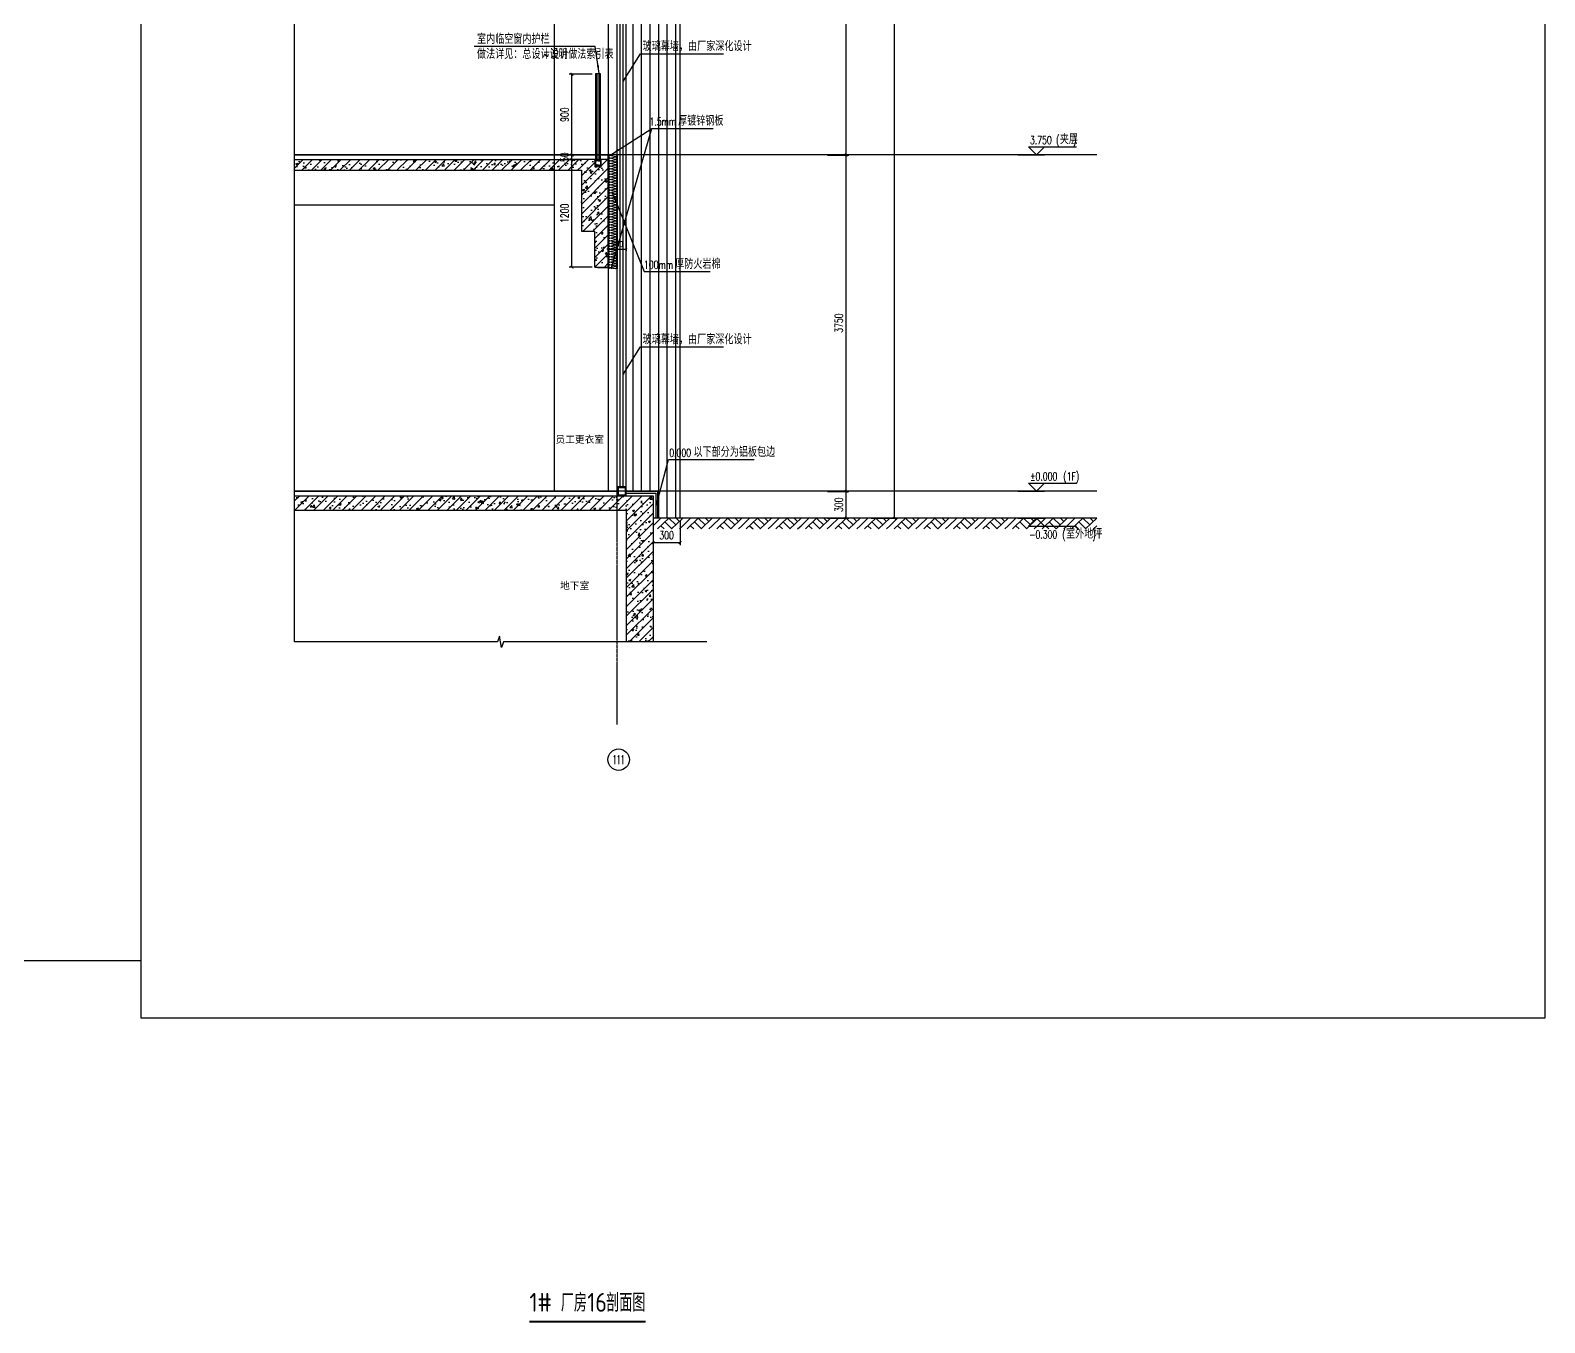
# Model space of a CAD drawing. Extents: x -1899985 to 1774885, y 556286 to 2175695.
# Drawn here: x -1537769 to -1520878, y 558987 to 573398 of the extents above; entities that cross this region are included whole.
import ezdxf
from ezdxf.enums import TextEntityAlignment as Align

# ---------------------------------------------------------------- set-up
doc = ezdxf.new("R2010")
doc.units = 0
doc.header["$LTSCALE"] = 10
doc.header["$MEASUREMENT"] = 0
doc.linetypes.add('20剖面图$0$__DASH', pattern=[0.35, 0.25, -0.1])
doc.linetypes.add('20剖面图$0$DOTE', pattern=[2.42, 2, -0.2, 0.02, -0.2])
doc.layers.get('Defpoints').update_dxf_attribs({"color": 210})
for name, color, linetype in [('20剖面图$0$20立剖面图及门窗表$0$A-HRAIL', 173, 'Continuous'), ('20剖面图$0$20立剖面图及门窗表$0$A-LIN-V', 9, 'Continuous'), ('20剖面图$0$20立剖面图及门窗表$0$A-WINDOW', 140, 'Continuous'), ('20剖面图$0$20立剖面图及门窗表$0$立面栏杆', 167, 'Continuous'), ('20剖面图$0$A-AXIS-D', 1, 'Continuous'), ('20剖面图$0$A-AXIS-DOTE', 14, '20剖面图$0$DOTE'), ('20剖面图$0$A-AXIS-DP', 126, 'Continuous'), ('20剖面图$0$A-CURTAIN', 134, 'Continuous'), ('20剖面图$0$A-HATCH-2', 251, 'Continuous'), ('20剖面图$0$A-LIN-V', 9, 'Continuous'), ('20剖面图$0$A-SFCE', 30, 'Continuous'), ('20剖面图$0$AS-COLN', 6, 'Continuous'), ('20剖面图$0$AS-WALL', 40, 'Continuous'), ('20剖面图$0$AXIS_TEXT', 7, 'Continuous'), ('20剖面图$0$COLUMN', 9, 'Continuous'), ('20剖面图$0$DIM_ELEV', 3, 'Continuous'), ('20剖面图$0$DIM_LEAD', 3, 'Continuous'), ('20剖面图$0$DIM_SYMB', 3, 'Continuous'), ('20剖面图$0$PUB_HATCH', 8, 'Continuous'), ('20剖面图$0$PUB_TEXT', 7, 'Continuous'), ('A-AXIS-DP', 126, 'Continuous'), ('A-AXIS-SYMB', 3, 'Continuous'), ('A-LIN-V', 9, 'Continuous'), ('PUB_TEXT', 7, 'Continuous')]:
    doc.layers.add(name, color=color, linetype=linetype)
doc.styles.add('20剖面图$0$_TCH_AXIS', font='COMPLEX', dxfattribs={"bigfont": 'GBCBIG'})
doc.styles.add('20剖面图$0$_TCH_DIM', font='SIMPLEX', dxfattribs={"bigfont": 'GBCBIG'})
doc.styles.add('20剖面图$0$_TCH_DIM_T3', font='SIMPLEX', dxfattribs={"width": 0.705882, "bigfont": 'GBCBIG'})
doc.styles.add('20剖面图$0$Standard', font='gbenor.shx', dxfattribs={"bigfont": 'gbcbig.shx'})
doc.styles.add('20剖面图$0$图框', font='')
doc.styles.add('_TCH_DIM', font='SIMPLEX', dxfattribs={"bigfont": 'GBCBIG'})
doc.styles.add('_TCH_DIM_T3', font='SIMPLEX', dxfattribs={"width": 0.705882, "bigfont": 'GBCBIG'})
doc.styles.get('20剖面图$0$图框').set_extended_font_data('SimSun')
doc.dimstyles.new('20剖面图$0$_TCH_ARCH&&30', dxfattribs={"dimtxt": 89.25, "dimasz": 30, "dimexe": 30, "dimexo": 30, "dimgap": 37.875, "dimtad": 1, "dimdec": 0, "dimzin": 0, "dimdsep": 46, "dimtxsty": '20剖面图$0$_TCH_DIM_T3', "dimblk": '20剖面图$0$_ArchTick', "dimcen": 0.09, "dimclrt": 7, "dimazin": 2, "dimtfac": 1, "dimtdec": 0, "dimtix": 1, "dimtmove": 2, "dimatfit": 3, "dimfxl": 1, "dimtolj": 1, "dimtzin": 0, "dimarcsym": 0})
doc.dimstyles.new('_TCH_ARCH&&20', dxfattribs={"dimtxt": 59.5, "dimasz": 20, "dimexe": 20, "dimexo": 20, "dimgap": 25.25, "dimtad": 1, "dimdec": 0, "dimzin": 0, "dimdsep": 46, "dimtxsty": '_TCH_DIM_T3', "dimblk": 'ARCHTICK', "dimcen": 0.09, "dimclrt": 7, "dimazin": 2, "dimtfac": 1, "dimtdec": 0, "dimtix": 1, "dimtmove": 2, "dimatfit": 3, "dimfxl": 1, "dimtolj": 1, "dimtzin": 0, "dimarcsym": 0})
pattern_1 = [(45, (0, 0), (-53.0330086, 53.0330086), []), (50, (0, 0), (215.178055, -18.82564), [22.5, -247.5]), (355, (0, 0), (-41.6254, 225.65764), [18, -198]), (100.4514, (17.93, -1.57), (173.552815, 206.831863), [19.122057, -210.342634]), (46.1842, (0, 60), (320.172315, -49.655704), [33.75, -371.25]), (96.6356, (26.68, 55.86), (280.39881, 292.23536), [28.683086, -315.5139]), (351.1842, (0, 60), (280.398584, 292.23558), [27, -297]), (21, (30, 45), (179.072116, -120.785667), [22.5, -247.5]), (326, (30, 45), (72.9946, 217.545014), [18, -198]), (71.4514, (44.92, 34.93), (252.066789, 96.75915), [19.122057, -210.342634]), (37.5, (0, 0), (3.6479566, 99.868156), [0, -195.6, 0, -201, 0, -198.75]), (7.5, (0, 0), (78.920861, 118.3235136), [0, -114.6, 0, -191.1, 0, -75.75]), (327.5, (-66.9, 0), (160.146731, -6.7664615), [0, -75, 0, -234, 0, -310.5]), (317.5, (-96.9, 0), (174.955851, 30.031495), [0, -97.5, 0, -155.4, 0, -220.5])]

# ---------------------------------------------------------------- blocks, each defined once
blk = doc.blocks.new('20剖面图$0$20立剖面图及门窗表$0$A$C685418A6')
at = {"layer": '20剖面图$0$20立剖面图及门窗表$0$立面栏杆'}
for p, q in [((0, 89), (77, 89)), ((0, 89), (0, 84)), ((77, 84), (0, 84)), ((5, 70), (5, 13)), ((12, 70), (12, 13)), ((18, 84), (42, 84)), ((18, 77), (58, 77)), ((25, 29), (25, 13)), ((32, 29), (25, 29)), ((32, 29), (32, 13)), ((45, 29), (45, 13)), ((45, 29), (52, 29)), ((52, 29), (52, 13)), ((65, 70), (65, 13)), ((72, 70), (72, 13)), ((77, 89), (77, 84))]:
    blk.add_line(p, q, dxfattribs=at)
at = {"layer": '20剖面图$0$20立剖面图及门窗表$0$立面栏杆', "extrusion": (0, 0, -1)}
for centre, major_axis, start_param, end_param in [((18, 70), (13.3, 0.2), 3.155544, 4.72634), ((18, 13), (9.43, 9.43), 0.785398, 3.926991), ((18, 70), (4.71, 4.71), 3.926991, 5.497787), ((18, 13), (-4.71, 4.71), 2.356194, 5.497787), ((58, 13), (-9.43, 9.43), 2.356194, 5.497787), ((58, 13), (-4.71, 4.71), 2.356194, 5.497787), ((58, 70), (13.3, 0), -1.567074, 0.003723), ((58, 70), (-4.71, 4.71), 0.785398, 2.356194)]:
    blk.add_ellipse(centre, major_axis=major_axis, ratio=1, start_param=start_param, end_param=end_param, dxfattribs=at)
blk = doc.blocks.new('20剖面图$0$20立剖面图及门窗表$0$w4e24333333')
at = {"layer": '20剖面图$0$20立剖面图及门窗表$0$A-HRAIL'}
for points in [[(-198092, 12654), (-198092, 13614), (-198142, 13614), (-198142, 12654)], [(-198107, 12654), (-198107, 13614), (-198127, 13614), (-198127, 12654)]]:
    blk.add_lwpolyline(points, close=True, dxfattribs=at)
at = {"layer": '20剖面图$0$20立剖面图及门窗表$0$A-HRAIL', "xscale": -1}
blk.add_blockref('20剖面图$0$20立剖面图及门窗表$0$A$C685418A6', (-198078, 12566), dxfattribs=at)
blk = doc.blocks.new('20剖面图$0$$LinePat$素土夯实')
at = {"color": 0}
for p, q in [((0, -210), (210, 0)), ((120, -300), (420, 0)), ((420, 0), (608, -188)), ((495, -300), (795, 0)), ((615, 0), (705, -90)), ((210, -210), (300, -300)), ((315, -105), (502, -293)), ((705, -300), (795, -210))]:
    blk.add_line(p, q, dxfattribs=at)
blk = doc.blocks.new('20剖面图$0$_ArchTick')
at = {"color": 0, "linetype": 'ByBlock', "const_width": 0.4}
blk.add_lwpolyline([(-0.5, -0.5), (0.5, 0.5)], dxfattribs=at)
blk = doc.blocks.new('*D274')
at = {"layer": '20剖面图$0$A-AXIS-D', "color": 0, "lineweight": -2, "transparency": 16777216}
for p, q in [((-1528879, 568257), (-1528639, 568257)), ((-1528669, 567957), (-1528669, 568257)), ((-1528879, 567957), (-1528639, 567957))]:
    blk.add_line(p, q, dxfattribs=at)
at = {"layer": 'Defpoints', "color": 0, "transparency": 16777216}
for p in [(-1528909, 568257), (-1528669, 568257), (-1528909, 567957)]:
    blk.add_point(p, dxfattribs=at)
at = {"layer": '20剖面图$0$A-AXIS-D', "color": 0, "lineweight": -2, "transparency": 16777216, "xscale": 30, "yscale": 30, "zscale": 30}
for p, rotation in [((-1528669, 568257), 90), ((-1528669, 567957), 270)]:
    blk.add_blockref('20剖面图$0$_ArchTick', p, dxfattribs=dict(at, rotation=rotation))
at = {"layer": '20剖面图$0$A-AXIS-D', "color": 7, "transparency": 16777216, "insert": (-1528752, 568107), "char_height": 89.2, "attachment_point": 5, "rotation": 90, "style": '20剖面图$0$_TCH_DIM_T3'}
blk.add_mtext('\\A1;300', dxfattribs=at)
blk = doc.blocks.new('*D275')
at = {"layer": '20剖面图$0$A-AXIS-D', "color": 0, "lineweight": -2, "transparency": 16777216}
for p, q in [((-1528879, 572007), (-1528639, 572007)), ((-1528669, 568257), (-1528669, 572007)), ((-1528879, 568257), (-1528639, 568257))]:
    blk.add_line(p, q, dxfattribs=at)
at = {"layer": 'Defpoints', "color": 0, "transparency": 16777216}
for p in [(-1528909, 572007), (-1528669, 572007), (-1528909, 568257)]:
    blk.add_point(p, dxfattribs=at)
at = {"layer": '20剖面图$0$A-AXIS-D', "color": 0, "lineweight": -2, "transparency": 16777216, "xscale": 30, "yscale": 30, "zscale": 30}
for p, rotation in [((-1528669, 572007), 90), ((-1528669, 568257), 270)]:
    blk.add_blockref('20剖面图$0$_ArchTick', p, dxfattribs=dict(at, rotation=rotation))
at = {"layer": '20剖面图$0$A-AXIS-D', "color": 7, "transparency": 16777216, "insert": (-1528752, 570132), "char_height": 89.2, "attachment_point": 5, "rotation": 90, "style": '20剖面图$0$_TCH_DIM_T3'}
blk.add_mtext('\\A1;3750', dxfattribs=at)
blk = doc.blocks.new('*D276')
at = {"layer": '20剖面图$0$A-AXIS-D', "color": 0, "lineweight": -2, "transparency": 16777216}
for p, q in [((-1528879, 575757), (-1528639, 575757)), ((-1528669, 572007), (-1528669, 575757)), ((-1528879, 572007), (-1528639, 572007))]:
    blk.add_line(p, q, dxfattribs=at)
at = {"layer": 'Defpoints', "color": 0, "transparency": 16777216}
for p in [(-1528909, 575757), (-1528669, 575757), (-1528909, 572007)]:
    blk.add_point(p, dxfattribs=at)
at = {"layer": '20剖面图$0$A-AXIS-D', "color": 0, "lineweight": -2, "transparency": 16777216, "xscale": 30, "yscale": 30, "zscale": 30}
for p, rotation in [((-1528669, 575757), 90), ((-1528669, 572007), 270)]:
    blk.add_blockref('20剖面图$0$_ArchTick', p, dxfattribs=dict(at, rotation=rotation))
at = {"layer": '20剖面图$0$A-AXIS-D', "color": 7, "transparency": 16777216, "insert": (-1528752, 573882), "char_height": 89.2, "attachment_point": 5, "rotation": 90, "style": '20剖面图$0$_TCH_DIM_T3'}
blk.add_mtext('\\A1;3750', dxfattribs=at)
blk = doc.blocks.new('*D280')
at = {"layer": '20剖面图$0$A-AXIS-D', "color": 0, "lineweight": -2, "transparency": 16777216}
for p, q in [((-1528390, 581457), (-1528100, 581457)), ((-1528130, 567957), (-1528130, 581457)), ((-1528390, 567957), (-1528100, 567957))]:
    blk.add_line(p, q, dxfattribs=at)
at = {"layer": 'Defpoints', "color": 0, "transparency": 16777216}
for p in [(-1528420, 581457), (-1528130, 581457), (-1528420, 567957)]:
    blk.add_point(p, dxfattribs=at)
at = {"layer": '20剖面图$0$A-AXIS-D', "color": 0, "lineweight": -2, "transparency": 16777216, "xscale": 30, "yscale": 30, "zscale": 30}
for p, rotation in [((-1528130, 581457), 90), ((-1528130, 567957), 270)]:
    blk.add_blockref('20剖面图$0$_ArchTick', p, dxfattribs=dict(at, rotation=rotation))
at = {"layer": '20剖面图$0$A-AXIS-D', "color": 7, "transparency": 16777216, "insert": (-1528213, 574707), "char_height": 89.2, "attachment_point": 5, "rotation": 90, "style": '20剖面图$0$_TCH_DIM_T3'}
blk.add_mtext('\\A1;13500', dxfattribs=at)
blk = doc.blocks.new('*D287')
at = {"layer": '20剖面图$0$A-AXIS-DP', "color": 0, "lineweight": -2, "transparency": 16777216}
for p, q in [((-1531502, 572907), (-1531757, 572907)), ((-1531727, 572007), (-1531727, 572907)), ((-1531502, 572007), (-1531757, 572007))]:
    blk.add_line(p, q, dxfattribs=at)
at = {"layer": 'Defpoints', "color": 0, "transparency": 16777216}
for p in [(-1531727, 572907), (-1531472, 572907), (-1531472, 572007)]:
    blk.add_point(p, dxfattribs=at)
at = {"layer": '20剖面图$0$A-AXIS-DP', "color": 0, "lineweight": -2, "transparency": 16777216, "xscale": 30, "yscale": 30, "zscale": 30}
for p, rotation in [((-1531727, 572907), 90), ((-1531727, 572007), 270)]:
    blk.add_blockref('20剖面图$0$_ArchTick', p, dxfattribs=dict(at, rotation=rotation))
at = {"layer": '20剖面图$0$A-AXIS-DP', "color": 7, "transparency": 16777216, "insert": (-1531809, 572457), "char_height": 89.2, "attachment_point": 5, "rotation": 90, "style": '20剖面图$0$_TCH_DIM_T3'}
blk.add_mtext('\\A1;900', dxfattribs=at)
blk = doc.blocks.new('*D288')
at = {"layer": '20剖面图$0$A-AXIS-DP', "color": 0, "lineweight": -2, "transparency": 16777216}
for p, q in [((-1531502, 572007), (-1531757, 572007)), ((-1531502, 571957), (-1531757, 571957)), ((-1531727, 572007), (-1531727, 572037)), ((-1531727, 571957), (-1531727, 572007)), ((-1531727, 571957), (-1531727, 571927))]:
    blk.add_line(p, q, dxfattribs=at)
at = {"layer": 'Defpoints', "color": 0, "transparency": 16777216}
for p in [(-1531727, 572007), (-1531472, 572007), (-1531472, 571957)]:
    blk.add_point(p, dxfattribs=at)
at = {"layer": '20剖面图$0$A-AXIS-DP', "color": 0, "lineweight": -2, "transparency": 16777216, "xscale": 30, "yscale": 30, "zscale": 30}
for p, rotation in [((-1531727, 572007), 270), ((-1531727, 571957), 90)]:
    blk.add_blockref('20剖面图$0$_ArchTick', p, dxfattribs=dict(at, rotation=rotation))
at = {"layer": '20剖面图$0$A-AXIS-DP', "color": 7, "transparency": 16777216, "insert": (-1531809, 571982), "char_height": 89.2, "attachment_point": 5, "rotation": 90, "style": '20剖面图$0$_TCH_DIM_T3'}
blk.add_mtext('\\A1;50', dxfattribs=at)
blk = doc.blocks.new('*D289')
at = {"layer": '20剖面图$0$A-AXIS-DP', "color": 0, "lineweight": -2, "transparency": 16777216}
for p, q in [((-1531502, 571957), (-1531757, 571957)), ((-1531727, 570757), (-1531727, 571957)), ((-1531502, 570757), (-1531757, 570757))]:
    blk.add_line(p, q, dxfattribs=at)
at = {"layer": 'Defpoints', "color": 0, "transparency": 16777216}
for p in [(-1531727, 571957), (-1531472, 571957), (-1531472, 570757)]:
    blk.add_point(p, dxfattribs=at)
at = {"layer": '20剖面图$0$A-AXIS-DP', "color": 0, "lineweight": -2, "transparency": 16777216, "xscale": 30, "yscale": 30, "zscale": 30}
for p, rotation in [((-1531727, 571957), 90), ((-1531727, 570757), 270)]:
    blk.add_blockref('20剖面图$0$_ArchTick', p, dxfattribs=dict(at, rotation=rotation))
at = {"layer": '20剖面图$0$A-AXIS-DP', "color": 7, "transparency": 16777216, "insert": (-1531809, 571357), "char_height": 89.2, "attachment_point": 5, "rotation": 90, "style": '20剖面图$0$_TCH_DIM_T3'}
blk.add_mtext('\\A1;1200', dxfattribs=at)
blk = doc.blocks.new('*D438')
at = {"layer": '20剖面图$0$A-AXIS-DP', "color": 0, "lineweight": -2, "transparency": 16777216}
for p, q in [((-1530822, 567927), (-1530822, 567655)), ((-1530522, 567927), (-1530522, 567655)), ((-1530822, 567685), (-1530522, 567685))]:
    blk.add_line(p, q, dxfattribs=at)
at = {"layer": 'Defpoints', "color": 0, "transparency": 16777216}
for p in [(-1530822, 567957), (-1530522, 567957), (-1530522, 567685)]:
    blk.add_point(p, dxfattribs=at)
at = {"layer": '20剖面图$0$A-AXIS-DP', "color": 0, "lineweight": -2, "transparency": 16777216, "xscale": 30, "yscale": 30, "zscale": 30, "rotation": 180}
blk.add_blockref('20剖面图$0$_ArchTick', (-1530822, 567685), dxfattribs=at)
at = {"layer": '20剖面图$0$A-AXIS-DP', "color": 0, "lineweight": -2, "transparency": 16777216, "xscale": 30, "yscale": 30, "zscale": 30}
blk.add_blockref('20剖面图$0$_ArchTick', (-1530522, 567685), dxfattribs=at)
at = {"layer": '20剖面图$0$A-AXIS-DP', "color": 7, "transparency": 16777216, "insert": (-1530672, 567768), "char_height": 89.2, "attachment_point": 5, "style": '20剖面图$0$_TCH_DIM_T3'}
blk.add_mtext('\\A1;300', dxfattribs=at)
blk = doc.blocks.new('20剖面图$0$$LinePat$岩棉板')
at = {"color": 0}
for p, q in [((0, -17), (12, -67)), ((12, -67), (24, -17))]:
    blk.add_line(p, q, dxfattribs=at)
for points in [[(24, -1.5), (0, -1.5)], [(24, -84), (0, -84)]]:
    blk.add_lwpolyline(points)
for centre, start, end in [((12, -17), 0, 180), ((0, -67), 270, 0), ((24, -67), 180, 270)]:
    blk.add_arc(centre, 12, start, end, dxfattribs=at)
blk = doc.blocks.new('_ArchTick')
at = {"color": 0, "linetype": 'ByBlock', "const_width": 0.4}
blk.add_lwpolyline([(-0.5, -0.5), (0.5, 0.5)], dxfattribs=at)
blk = doc.blocks.new('*D116')
at = {"layer": 'A-AXIS-DP', "color": 0, "lineweight": -2, "transparency": 16777216}
for p, q in [((-1531322, 571199), (-1531322, 570939)), ((-1531122, 571199), (-1531122, 570939)), ((-1531322, 570959), (-1531122, 570959))]:
    blk.add_line(p, q, dxfattribs=at)
at = {"layer": 'Defpoints', "color": 0, "transparency": 16777216}
for p in [(-1531322, 571219), (-1531122, 571219), (-1531122, 570959)]:
    blk.add_point(p, dxfattribs=at)
at = {"layer": 'A-AXIS-DP', "color": 0, "lineweight": -2, "transparency": 16777216, "xscale": 20, "yscale": 20, "zscale": 20, "rotation": 180}
blk.add_blockref('_ArchTick', (-1531322, 570959), dxfattribs=at)
at = {"layer": 'A-AXIS-DP', "color": 0, "lineweight": -2, "transparency": 16777216, "xscale": 20, "yscale": 20, "zscale": 20}
blk.add_blockref('_ArchTick', (-1531122, 570959), dxfattribs=at)
at = {"layer": 'A-AXIS-DP', "color": 7, "transparency": 16777216, "insert": (-1531222, 571014), "char_height": 59.5, "attachment_point": 5, "style": '_TCH_DIM_T3'}
blk.add_mtext('\\A1;200', dxfattribs=at)
blk = doc.blocks.new('20剖面图')
at = {"layer": '20剖面图$0$A-HATCH-2'}
h = blk.add_hatch(dxfattribs=at)
h.set_pattern_fill('ANSI31', color=256, scale=60, angle=45)
h.set_pattern_definition([(90, (-11617.93, 0), (-95.25, 0), [])])
h.paths.add_polyline_path([(-1533222.1, 580757.5), (-1533222.1, 582757.5), (-1530522.1, 582757.5), (-1530522.1, 567957.5), (-1530772.1, 567957.5), (-1530772.1, 568257.5), (-1531122.1, 568257.5), (-1531122.1, 581457.5), (-1531472.1, 581452.5), (-1531472.1, 581357.5), (-1531472.1, 580757.5)])
at = {"layer": '20剖面图$0$PUB_HATCH'}
h = blk.add_hatch(dxfattribs=at)
h.set_pattern_fill('钢筋混凝土', color=256, scale=30, style=0)
h.set_pattern_definition(pattern_1)
h.paths.add_polyline_path([(-1531622.1, 571837.5), (-1531622.1, 571957.5), (-1534824.8, 571957.5), (-1534824.8, 571837.5)])
h = blk.add_hatch(dxfattribs=at)
h.set_pattern_fill('钢筋混凝土', color=256, scale=30, style=0)
h.set_pattern_definition(pattern_1)
h.paths.add_polyline_path([(-1531622.1, 571157.5), (-1531322.1, 571157.5), (-1531322.1, 571957.5), (-1531622.1, 571957.5)])
h = blk.add_hatch(dxfattribs=at)
h.set_pattern_fill('钢筋混凝土', color=256, scale=30, style=0)
h.set_pattern_definition(pattern_1)
h.paths.add_polyline_path([(-1531322.1, 570757.5), (-1531322.1, 571157.5), (-1531472.1, 571157.5), (-1531472.1, 570757.5)])
h = blk.add_hatch(dxfattribs=at)
h.set_pattern_fill('钢筋混凝土', color=256, scale=30, style=0)
h.set_pattern_definition(pattern_1)
h.paths.add_polyline_path([(-1534824.8, 568047.5), (-1531122.1, 568047.5), (-1530822.1, 568207.5), (-1534824.8, 568207.5)])
h = blk.add_hatch(dxfattribs=at)
h.set_pattern_fill('钢筋混凝土', color=256, scale=30, style=0)
h.set_pattern_definition(pattern_1)
h.paths.add_polyline_path([(-1530822.1, 568207.5), (-1531122.1, 568047.5), (-1531122.1, 566579.2), (-1530822.1, 566579.2)])
at = {"layer": '20剖面图$0$20立剖面图及门窗表$0$A-LIN-V', "const_width": 3}
for points in [[(-1531450.2, 572017.5), (-1531222.1, 572017.5)], [(-1531444, 570738.8), (-1531222.1, 570738.8)]]:
    blk.add_lwpolyline(points, dxfattribs=at)
at = {"layer": '20剖面图$0$20立剖面图及门窗表$0$A-WINDOW'}
for p, q in [((-1531222.1, 568307.5), (-1531222.1, 581382.5)), ((-1531189.1, 568307.5), (-1531189.1, 581390.7)), ((-1531155.1, 568307.5), (-1531155.1, 581399.2)), ((-1531122.1, 568307.5), (-1531122.1, 581407.5))]:
    blk.add_line(p, q, dxfattribs=at)
for points in [[(-1531222.1, 568207.5), (-1531122.1, 568207.5), (-1531122.1, 568307.5), (-1531222.1, 568307.5)], [(-1531212.1, 568217.5), (-1531132.1, 568217.5), (-1531132.1, 568297.5), (-1531212.1, 568297.5)]]:
    blk.add_lwpolyline(points, close=True, dxfattribs=at)
at = {"layer": '20剖面图$0$A-AXIS-D'}
blk.add_circle((-1531207, 565265.2), 120, dxfattribs=at)
at = {"layer": '20剖面图$0$A-AXIS-DOTE'}
blk.add_line((-1531222.1, 565656), (-1531222.1, 586495.8), dxfattribs=at)
at = {"layer": '20剖面图$0$A-AXIS-DOTE', "linetype": '20剖面图$0$__DASH', "ltscale": 2}
for p, q in [((-1525874.4, 572007.5), (-1534824.8, 572007.5)), ((-1525874.4, 568257.5), (-1534824.8, 568257.5))]:
    blk.add_line(p, q, dxfattribs=at)
at = {"layer": '20剖面图$0$A-CURTAIN'}
for points in [[(-1531122.1, 568257.5), (-1531022.1, 568257.5), (-1530772.1, 568257.5), (-1530772.1, 567957.5)], [(-1531122.1, 568237.5), (-1531042.1, 568237.5), (-1530792.1, 568237.5), (-1530792.1, 567957.5)]]:
    blk.add_lwpolyline(points, dxfattribs=at)
at = {"layer": '20剖面图$0$A-LIN-V'}
blk.add_line((-1531322.1, 574957.5), (-1531322.1, 568257.5), dxfattribs=at)
blk.add_lwpolyline([(-1531929.6, 571447.5), (-1534824.8, 571447.5)], dxfattribs=at)
at = {"layer": '20剖面图$0$A-SFCE'}
for p, q in [((-1534824.8, 572007.5), (-1531322.1, 572007.5)), ((-1531322.1, 571957.5), (-1531322.1, 572007.5)), ((-1534824.8, 568257.5), (-1531222.1, 568257.5)), ((-1534824.8, 568207.5), (-1531222.1, 568207.5))]:
    blk.add_line(p, q, dxfattribs=at)
at = {"layer": '20剖面图$0$AS-COLN'}
for p, q in [((-1534824.8, 571957.5), (-1531622.1, 571957.5)), ((-1534824.8, 571957.5), (-1534824.8, 571837.5)), ((-1531322.1, 571957.5), (-1531622.1, 571957.5)), ((-1531322.1, 571157.5), (-1531322.1, 571957.5)), ((-1534824.8, 571837.5), (-1531622.1, 571837.5)), ((-1531622.1, 571837.5), (-1531622.1, 571157.5)), ((-1531622.1, 571157.5), (-1531472.1, 571157.5)), ((-1531472.1, 570757.5), (-1531472.1, 571157.5)), ((-1531322.1, 570757.5), (-1531322.1, 571157.5)), ((-1531472.1, 570757.5), (-1531322.1, 570757.5)), ((-1534824.8, 568207.5), (-1530822.1, 568207.5)), ((-1534824.8, 568207.5), (-1534824.8, 568047.5)), ((-1530822.1, 568207.5), (-1530822.1, 566579.2)), ((-1534824.8, 568047.5), (-1531122.1, 568047.5)), ((-1531122.1, 568047.5), (-1531122.1, 566579.2)), ((-1530822.1, 566579.2), (-1531122.1, 566579.2))]:
    blk.add_line(p, q, dxfattribs=at)
at = {"layer": '20剖面图$0$AS-WALL'}
blk.add_lwpolyline([(-1525874.4, 567957.5), (-1530822.1, 567957.5), (-1530822.1, 567957.5)], dxfattribs=at)
at = {"layer": '20剖面图$0$COLUMN'}
for p, q in [((-1530522.1, 567957.5), (-1530522.1, 582757.5)), ((-1531922.1, 568257.5), (-1531922.1, 575337.5)), ((-1531422.1, 568257.5), (-1532222.1, 568257.5))]:
    blk.add_line(p, q, dxfattribs=at)
at = {"layer": '20剖面图$0$DIM_ELEV'}
for p, q in [((-1526545.4, 572007.5), (-1526635.4, 572097.5)), ((-1526635.4, 572097.5), (-1526099, 572097.5)), ((-1526545.4, 572007.5), (-1526455.4, 572097.5)), ((-1526755.4, 572007.5), (-1526455.4, 572007.5)), ((-1526755.4, 568257.5), (-1526455.4, 568257.5)), ((-1526545.4, 568257.5), (-1526635.4, 568347.5)), ((-1526635.4, 568347.5), (-1526099, 568347.5)), ((-1526545.4, 568257.5), (-1526455.4, 568347.5)), ((-1526755.4, 567957.5), (-1526455.4, 567957.5)), ((-1526545.4, 567957.5), (-1526635.4, 567867.5)), ((-1526635.4, 567867.5), (-1526099, 567867.5)), ((-1526545.4, 567957.5), (-1526455.4, 567867.5))]:
    blk.add_line(p, q, dxfattribs=at)
at = {"layer": '20剖面图$0$DIM_LEAD'}
for p, q in [((-1531466.7, 573215.6), (-1532818.2, 573215.6)), ((-1531425.2, 572917.5), (-1531466.7, 573215.6)), ((-1531291.5, 570738.8), (-1530836.1, 572304)), ((-1531282.7, 572017.5), (-1530836.1, 572304)), ((-1530836.1, 572304), (-1530151.3, 572304)), ((-1531281.7, 571600), (-1530920.7, 570707.1)), ((-1530920.7, 570707.1), (-1530187.1, 570707.1)), ((-1530784.2, 568107.5), (-1530649.8, 568611)), ((-1530649.8, 568611), (-1529693.8, 568611))]:
    blk.add_line(p, q, dxfattribs=at)
for points in [[(-1531425.2, 572917.5, 0, 24, 0), (-1531437.6, 573006.6, 0, 0, 0)], [(-1531282.7, 572017.5, 0, 24, 0), (-1531206.9, 572066.1, 0, 0, 0)], [(-1531281.7, 571600, 0, 24, 0), (-1531248, 571516.6, 0, 0, 0)], [(-1531291.5, 570738.8, 0, 24, 0), (-1531266.3, 570825.2, 0, 0, 0)], [(-1530784.2, 568107.5, 0, 24, 0), (-1530761, 568194.4, 0, 0, 0)]]:
    blk.add_lwpolyline(points, format="xyseb", dxfattribs=at)
at = {"layer": '20剖面图$0$DIM_SYMB'}
for points in [[(-1534824.8, 584475.8), (-1534824.8, 575561.2), (-1534761.8, 575538.3), (-1534887.8, 575516.1), (-1534824.8, 575493.7), (-1534824.8, 566579.2)], [(-1530222.1, 566579.2), (-1532489.7, 566579.2), (-1532512.6, 566516.2), (-1532534.8, 566642.2), (-1532557.2, 566579.2), (-1534824.8, 566579.2)]]:
    blk.add_lwpolyline(points, dxfattribs=at)
at = {"layer": '20剖面图$0$DIM_SYMB', "const_width": 21}
blk.add_lwpolyline([(-1532201.3, 558997.7), (-1530906.7, 558997.7)], dxfattribs=at)
at = {"layer": '20剖面图$0$20立剖面图及门窗表$0$A-WINDOW', "xscale": -1}
blk.add_blockref('20剖面图$0$20立剖面图及门窗表$0$w4e24333333', (-1729553.6, 559303.4), dxfattribs=at)
at = {"layer": '20剖面图$0$A-HATCH-2', "xscale": 0.4149008629672152, "yscale": 0.4, "zscale": 0.4}
for p in [(-1530822.1, 567957.5), (-1530492.3, 567957.5), (-1530162.4, 567957.5), (-1529832.6, 567957.5), (-1529502.7, 567957.5), (-1529172.9, 567957.5), (-1528843, 567957.5), (-1528513.2, 567957.5), (-1528183.3, 567957.5), (-1527853.5, 567957.5), (-1527523.7, 567957.5), (-1527193.8, 567957.5), (-1526864, 567957.5), (-1526534.1, 567957.5), (-1526204.3, 567957.5)]:
    blk.add_blockref('20剖面图$0$$LinePat$素土夯实', p, dxfattribs=at)
at = {"layer": '20剖面图$0$A-LIN-V', "xscale": -1.2390015740574, "yscale": 1.212121212121212, "zscale": 1.212121212121212, "rotation": 269.879763377998}
for p in [(-1531220.6, 571868.8), (-1531220.5, 571928.2), (-1531220.5, 571898.5), (-1531220.3, 571987.7), (-1531220.4, 571958), (-1531220.8, 571749.8), (-1531220.9, 571720.1), (-1531220.8, 571779.6), (-1531220.6, 571839), (-1531220.7, 571809.3), (-1531221.3, 571541.7), (-1531221.1, 571601.1), (-1531221.2, 571571.4), (-1531221.1, 571630.9), (-1531221, 571690.4), (-1531221, 571660.6), (-1531221.6, 571363.3), (-1531221.6, 571393), (-1531221.5, 571452.5), (-1531221.5, 571422.7), (-1531221.4, 571482.2), (-1531221.3, 571511.9), (-1531222, 571214.6), (-1531221.9, 571244.3), (-1531221.8, 571303.8), (-1531221.8, 571274.1), (-1531221.7, 571333.5), (-1531222.3, 571065.9), (-1531222.3, 571036.2), (-1531222.1, 571125.4), (-1531222.2, 571095.6), (-1531222.1, 571155.1), (-1531222, 571184.8), (-1531222.6, 570887.5), (-1531222.7, 570857.7), (-1531222.6, 570917.2), (-1531222.5, 570976.7), (-1531222.5, 570947), (-1531222.4, 571006.4), (-1531223, 570738.8), (-1531222.9, 570768.5), (-1531222.8, 570828), (-1531222.8, 570798.3)]:
    blk.add_blockref('20剖面图$0$$LinePat$岩棉板', p, dxfattribs=at)
at = {"layer": '20剖面图$0$AXIS_TEXT', "style": '20剖面图$0$图框'}
for s, p in [('员工更衣室', (-1531910.6, 568796.2)), ('地下室', (-1531859.2, 567166.3))]:
    blk.add_text(s, height=79.3, dxfattribs=at).set_placement(p)
at = {"layer": '20剖面图$0$PUB_TEXT', "style": '20剖面图$0$_TCH_DIM'}
for s, p in [('室内临空窗内护栏', (-1532786.7, 573247.1)), ('做法详见：总设计说明', (-1532786.7, 573079.1)), ('设计做法索引表', (-1531971.5, 573079.1)), ('厚镀锌钢板', (-1530543.6, 572335.5)), ('夹层', (-1526286.3, 572129)), ('厚防火岩棉', (-1530576.1, 570738.6)), ('以下部分为铝板包边', (-1530372, 568642.5)), ('室外地坪', (-1526217, 567731))]:
    blk.add_text(s, height=101.28, dxfattribs=at).set_placement(p)
at = {"layer": '20剖面图$0$PUB_TEXT', "style": '20剖面图$0$_TCH_DIM', "width": 0.705882}
for s, height, p in [('~', 89.2, (-1532049.5, 573079.1)), ('1.5mm', 89.25, (-1530861.6, 572335.5)), ('(', 89.2, (-1526328.3, 572129)), (')', 89.2, (-1526138.8, 572129)), ('3.750', 89.25, (-1526619.3, 572129)), ('100mm', 89.25, (-1530924.1, 570738.6)), ('0.000', 89.25, (-1530642, 568642.5)), ('%%P0.000', 89.25, (-1526616.7, 568379)), ('(1F)', 89.25, (-1526247.7, 568379)), ('-0.300', 89.25, (-1526628, 567731)), ('(', 89.2, (-1526259, 567731)), (')', 89.2, (-1525922.1, 567731))]:
    blk.add_text(s, height=height, dxfattribs=at).set_placement(p)
at = {"layer": '20剖面图$0$PUB_TEXT', "style": '20剖面图$0$_TCH_AXIS', "width": 1.333333}
blk.add_text('111', height=100.8, dxfattribs=at).set_placement((-1531274.2, 565214.8), (-1531139.8, 565214.8), align=Align.FIT)
at = {"layer": 'PUB_TEXT', "style": '20剖面图$0$Standard'}
for s, height, p in [('1#', 210, (-1532201.3, 559109.7)), ('厂房', 202.55, (-1531851.3, 559109.7)), ('16', 210, (-1531556.4, 559109.7)), ('剖面图', 202.55, (-1531346.4, 559109.7))]:
    blk.add_text(s, height=height, dxfattribs=at).set_placement(p)
at = {"layer": '20剖面图$0$A-AXIS-D'}
for p1, p2, distance, picture, middle in [((-1528419.7, 567957.5), (-1528419.7, 581457.5), -289.7, '*D280', (-1528212.5, 574707.5)), ((-1528909.2, 572007.5), (-1528909.2, 575757.5), -240, '*D276', (-1528751.7, 573882.5)), ((-1528909.2, 568257.5), (-1528909.2, 572007.5), -240, '*D275', (-1528751.7, 570132.5)), ((-1528909.2, 567957.5), (-1528909.2, 568257.5), -240, '*D274', (-1528751.7, 568107.5))]:
    dim = blk.add_aligned_dim(p1=p1, p2=p2, distance=distance, dimstyle='20剖面图$0$_TCH_ARCH&&30', dxfattribs=at)
    dim.commit()
    dim.dimension.update_dxf_attribs({"geometry": picture, "text_midpoint": middle})
at = {"layer": '20剖面图$0$A-AXIS-DP'}
for p1, p2, distance, picture, middle in [((-1531472.4, 572007.5), (-1531472.4, 572907.5), 254.4, '*D287', (-1531809.3, 572457.5)), ((-1531472.4, 571957.5), (-1531472.4, 572007.5), 254.4, '*D288', (-1531809.3, 571982.5)), ((-1531472.4, 570757.5), (-1531472.4, 571957.5), 254.4, '*D289', (-1531809.3, 571357.5)), ((-1530822.1, 567957.5), (-1530522.1, 567957.5), -272.4, '*D438', (-1530672.1, 567767.5))]:
    dim = blk.add_aligned_dim(p1=p1, p2=p2, distance=distance, dimstyle='20剖面图$0$_TCH_ARCH&&30', dxfattribs=at)
    dim.commit()
    dim.dimension.update_dxf_attribs({"geometry": picture, "text_midpoint": middle})

msp = doc.modelspace()

# ---------------------------------------------------------------- block references
at = {"layer": 'A-LIN-V'}
msp.add_blockref('20剖面图', (0, 0), dxfattribs=at)

# ---------------------------------------------------------------- next in the draw order: linework, layer by layer
at = {"layer": 'A-AXIS-SYMB'}
for p, q in [((-1531153.7, 572835.9), (-1530961.9, 573134.7)), ((-1530961.9, 573134.7), (-1530036.2, 573134.7)), ((-1531153.7, 569568), (-1530961.9, 569866.7)), ((-1530961.9, 569866.7), (-1530036.2, 569866.7))]:
    msp.add_line(p, q, dxfattribs=at)
at = {"layer": 'A-AXIS-SYMB', "const_width": 12}
for points in [[(-1531157, 572830.9, 1), (-1531150.5, 572841, 1)], [(-1531157, 569562.9, 1), (-1531150.5, 569573, 1)]]:
    msp.add_lwpolyline(points, format="xyb", close=True, dxfattribs=at)
at = {"layer": 'A-LIN-V'}
for points in [[(-1552989.5, 563027.3), (-1536530.6, 563027.3), (-1536530.6, 587783.7), (-1552989.5, 587783.7)], [(-1536530.6, 587783.7), (-1520878.5, 587783.7), (-1520878.5, 562382.2), (-1536530.6, 562382.2)]]:
    msp.add_lwpolyline(points, close=True, dxfattribs=at)

# ---------------------------------------------------------------- next in the draw order: texts
at = {"layer": 'PUB_TEXT', "style": '_TCH_DIM'}
for p in [(-1530938.9, 573166.2), (-1530938.9, 569898.2)]:
    msp.add_text('玻璃幕墙，由厂家深化设计', height=101.277, dxfattribs=at).set_placement(p)

# ---------------------------------------------------------------- next in the draw order: dimensions: what is measured, and where the dimension line sits
at = {"layer": 'A-AXIS-DP'}
dim = msp.add_aligned_dim(p1=(-1531322.1, 571219.1), p2=(-1531122.1, 571219.1), distance=-260.1, dimstyle='_TCH_ARCH&&20', dxfattribs=at)
dim.commit()
dim.dimension.update_dxf_attribs({"geometry": '*D116', "text_midpoint": (-1531222.1, 571014)})

doc.saveas('drawing.dxf')
